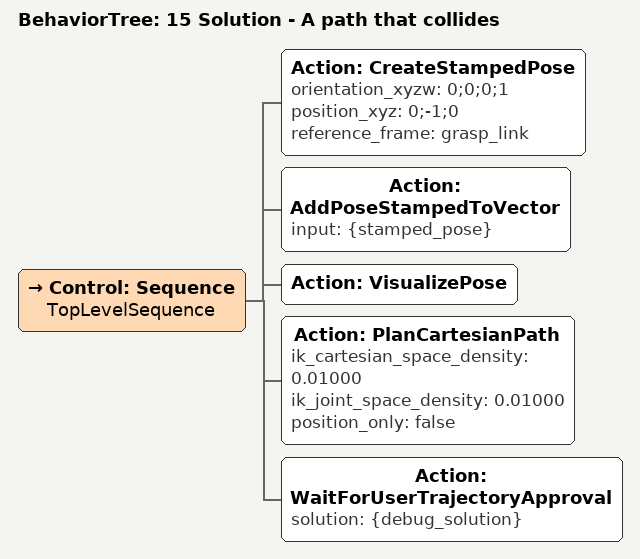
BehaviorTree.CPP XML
<?xml version='1.0' encoding='UTF-8'?>
<root BTCPP_format="4" main_tree_to_execute="15 Solution - A path that collides">
  <BehaviorTree ID="15 Solution - A path that collides" _description="An example of a path kinematically feasible, but colliding">
    <Control ID="Sequence" name="TopLevelSequence">
      <Action ID="CreateStampedPose" orientation_xyzw="0;0;0;1" position_xyz="0;-1;0" reference_frame="grasp_link"/>
      <Action ID="AddPoseStampedToVector" input="{stamped_pose}"/>
      <Action ID="VisualizePose"/>
      <Action ID="PlanCartesianPath" ik_cartesian_space_density="0.01000" ik_joint_space_density="0.01000" position_only="false"/>
      <Action ID="WaitForUserTrajectoryApproval" solution="{debug_solution}"/>
    </Control>
  </BehaviorTree>
</root>
